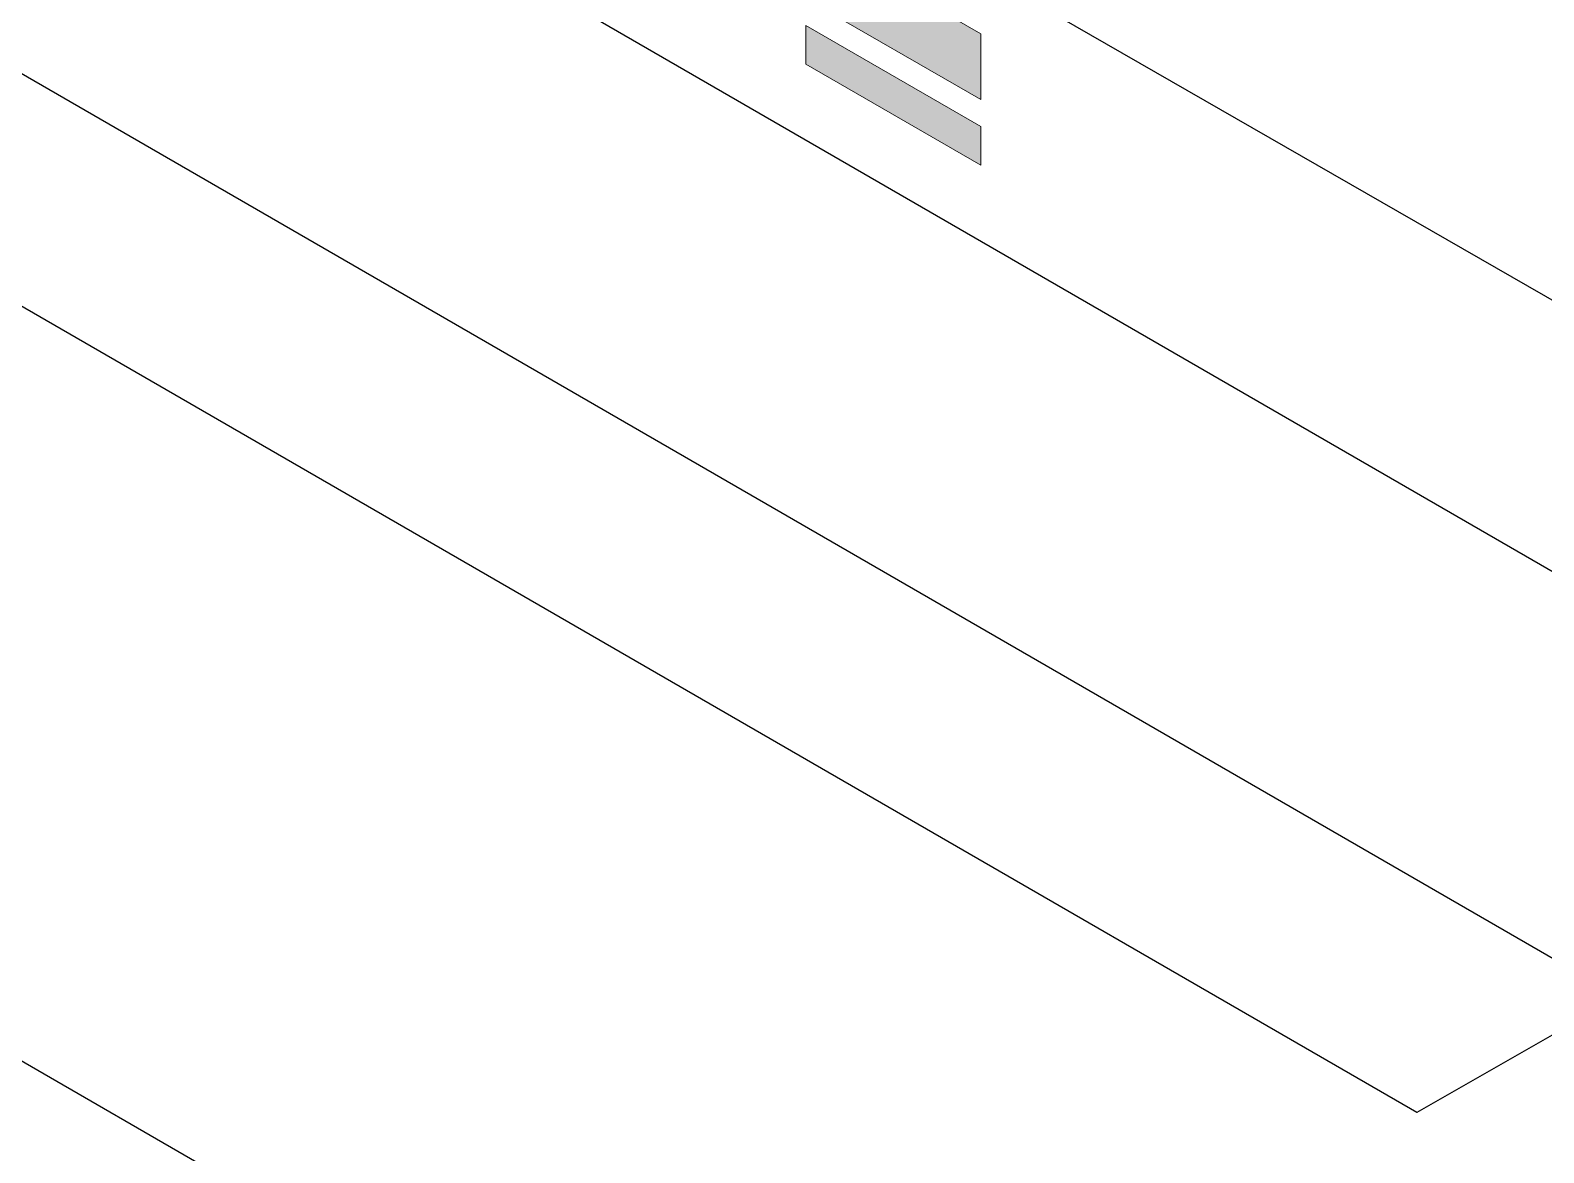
# Model space of a CAD drawing. Header units: inches. Extents: x -17.6 to 82.3, y -15.1 to 23.2.
# Drawn here: x 62.45 to 63.905, y 0.372 to 1.451 of the extents above; entities that cross this region are included whole.
import ezdxf

# ---------------------------------------------------------------- set-up
doc = ezdxf.new("R2010")
doc.units = ezdxf.units.IN
doc.header["$MEASUREMENT"] = 0
for name, color, linetype, lineweight in [('.ATI-DETAIL', 7, 'Continuous', 0), ('G-ANNO-TTLB', 7, 'Continuous', 0), ('TYVEK', 7, 'Continuous', 0)]:
    doc.layers.add(name, color=color, linetype=linetype, lineweight=lineweight)

# ---------------------------------------------------------------- blocks, each defined once
blk = doc.blocks.new('Block_334')
at = {"layer": 'TYVEK', "true_color": 0x000000, "transparency": 33554687}
h = blk.add_hatch(color=18, dxfattribs=at)
h.dxf.hatch_style = 2
h.paths.add_polyline_path([(63.1955, 1.6728), (63.1955, 1.7687), (63.1381, 1.8019), (63.2796, 1.8836), (63.4211, 1.6385), (63.3637, 1.6717), (63.3636, 1.5758)])
h = blk.add_hatch(color=18, dxfattribs=at)
h.dxf.hatch_style = 2
h.paths.add_polyline_path([(63.1955, 1.5709), (63.3637, 1.4738), (63.3636, 1.5499), (63.1955, 1.647)])
h = blk.add_hatch(color=18, dxfattribs=at)
h.dxf.hatch_style = 2
h.paths.add_polyline_path([(63.1955, 1.4818), (63.3636, 1.3847), (63.3636, 1.4478), (63.1955, 1.545)])
h = blk.add_hatch(color=18, dxfattribs=at)
h.dxf.hatch_style = 2
h.paths.add_polyline_path([(63.1955, 1.4187), (63.3637, 1.3216), (63.3637, 1.3588), (63.1955, 1.4559)])
at = {"layer": 'TYVEK'}
for points in [[(63.1955, 1.6728), (63.1955, 1.7687), (63.1381, 1.8019), (63.2796, 1.8836), (63.4211, 1.6385), (63.3637, 1.6717), (63.3636, 1.5758)], [(63.1955, 1.5709), (63.3637, 1.4738), (63.3636, 1.5499), (63.1955, 1.647)], [(63.1955, 1.4818), (63.3636, 1.3847), (63.3636, 1.4478), (63.1955, 1.545)], [(63.1955, 1.4187), (63.3637, 1.3216), (63.3637, 1.3588), (63.1955, 1.4559)]]:
    blk.add_lwpolyline(points, close=True, dxfattribs=at)

msp = doc.modelspace()

# ---------------------------------------------------------------- hatches: boundary and pattern name
at = {"layer": 'G-ANNO-TTLB', "true_color": 0xff00ff, "transparency": 33554687}
h = msp.add_hatch(color=6, dxfattribs=at)
edge = h.paths.add_edge_path()
edge.add_spline(control_points=[(77.902, -11.061), (77.902, -11.061), (37.2143, -11.061), (37.2143, -11.061), (37.2143, -11.061), (37.2143, 23.064), (37.2143, 23.064), (37.2143, 23.064), (77.902, 23.064), (77.902, 23.064), (77.902, 23.064), (77.902, -11.061), (77.902, -11.061)], knot_values=[0, 0, 0, 0, 1, 1, 1, 2, 2, 2, 3, 3, 3, 4, 4, 4, 4], degree=3, periodic=0)
edge = h.paths.add_edge_path()
edge.add_spline(control_points=[(37.3393, 22.939), (37.3393, 22.939), (37.3393, -10.936), (37.3393, -10.936), (37.3393, -10.936), (77.777, -10.936), (77.777, -10.936), (77.777, -10.936), (77.777, 22.939), (77.777, 22.939), (77.777, 22.939), (37.3393, 22.939), (37.3393, 22.939)], knot_values=[0, 0, 0, 0, 1, 1, 1, 2, 2, 2, 3, 3, 3, 4, 4, 4, 4], degree=3, periodic=0)
edge.add_line((37.3393, 22.939), (37.3393, 22.939))

# ---------------------------------------------------------------- linework, layer by layer
at = {"layer": '.ATI-DETAIL', "color": 1, "lineweight": 25, "true_color": 0xff0000}
msp.add_line((63.2867, -0.0287), (62.3141, 0.5336), dxfattribs=at)
at = {"layer": 'G-ANNO-TTLB'}
for points in [[(77.902, -11.061), (77.902, -11.061), (37.2143, -11.061), (37.2143, -11.061), (37.2143, -11.061), (37.2143, 23.064), (37.2143, 23.064), (37.2143, 23.064), (77.902, 23.064), (77.902, 23.064), (77.902, 23.064), (77.902, -11.061), (77.902, -11.061)], [(37.3393, 22.939), (37.3393, 22.939), (37.3393, -10.936), (37.3393, -10.936), (37.3393, -10.936), (77.777, -10.936), (77.777, -10.936), (77.777, -10.936), (77.777, 22.939), (77.777, 22.939), (77.777, 22.939), (37.3393, 22.939), (37.3393, 22.939)]]:
    msp.add_open_spline(points, degree=3, knots=[0, 0, 0, 0, 1, 1, 1, 2, 2, 2, 3, 3, 3, 4, 4, 4, 4], dxfattribs=at)
at = {"layer": 'TYVEK', "color": 4, "lineweight": 25, "true_color": 0x00ffff}
msp.add_line((60.743, 2.3917), (63.9774, 0.5218), dxfattribs=at)
at = {"layer": 'TYVEK', "color": 1, "lineweight": 25, "true_color": 0xff0000}
msp.add_line((62.6606, 1.912), (64.0336, 1.1226), dxfattribs=at)
at = {"layer": 'TYVEK'}
msp.add_lwpolyline([(61.0625, 2.579), (64.301, 0.7068), (63.7828, 0.4106), (60.5484, 2.2805)], close=True, dxfattribs=at)
at = {"layer": 'TYVEK', "color": 4, "lineweight": 25, "true_color": 0x00ffff}
msp.add_lwpolyline([(61.0625, 2.579), (64.301, 0.7068), (63.7828, 0.4106), (60.5484, 2.2805)], close=True, dxfattribs=at)
msp.add_open_spline([(63.818, 1.7912), (63.9791, 1.6867), (64.079, 1.634), (64.2296, 1.5495), (64.3107, 1.5039), (64.361, 1.4181), (64.361, 1.325), (64.361, 1.325), (64.361, 0.9487), (64.361, 0.9487)], degree=3, knots=[0, 0, 0, 0, 1, 1, 1, 2, 2, 2, 3, 3, 3, 3], dxfattribs=at)

# ---------------------------------------------------------------- block references
at = {"layer": 'TYVEK'}
msp.add_blockref('Block_334', (0, 0), dxfattribs=at)

doc.saveas('drawing.dxf')
